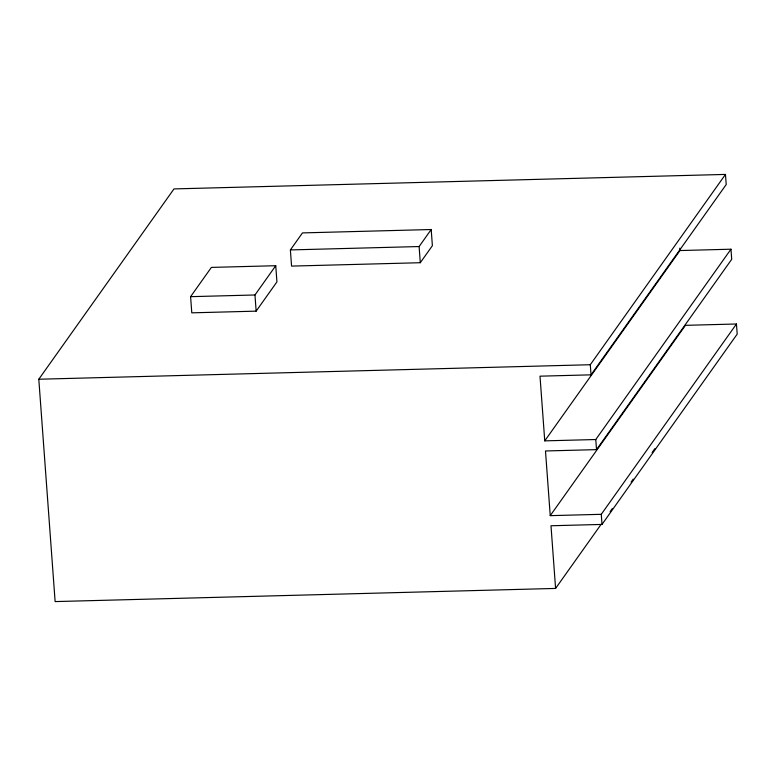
<?xml version="1.0" encoding="UTF-8"?>
<svg xmlns="http://www.w3.org/2000/svg" width="776" height="776" viewBox="0 0 776 776"><rect width="100%" height="100%" fill="white"/><g stroke="black" fill="none" stroke-linecap="round" stroke-linejoin="round"><path stroke-width="1.16" d="M601.051 524.421L555.587 588.431L55.125 601.584L38.8 379.231L173.989 188.917L725.473 174.416L726.22 184.523L591.031 374.837L539.999 376.176L544.752 440.865L595.774 439.526L730.963 249.203L679.941 250.551L544.752 440.865M190.595 296.665L211.382 267.41L275.742 265.712L276.935 281.892L256.148 311.147L191.788 312.835L190.595 296.665L254.965 294.977L275.742 265.712M290.379 249.93L302.465 232.907L431.194 229.521L432.387 245.691L420.291 262.715L291.572 266.1L290.379 249.93L419.108 246.545L431.194 229.521M591.031 374.837L590.284 364.73L725.473 174.416M550.242 515.652L685.431 325.338L736.453 323.999L601.274 514.313L550.242 515.652L545.489 450.972L596.521 449.634L731.71 259.31L730.963 249.203M610.149 511.617L612.245 508.668M631.13 482.08L633.226 479.122M652.112 452.534L654.915 448.596M555.587 588.431L550.989 525.759L602.011 524.421L737.2 334.107L736.453 323.999M38.8 379.231L590.284 364.73M679.766 248.155L679.941 250.551M595.774 439.526L596.521 449.634M601.274 514.313L602.011 524.421M419.108 246.545L420.291 262.715M254.965 294.977L256.148 311.147"/></g></svg>
